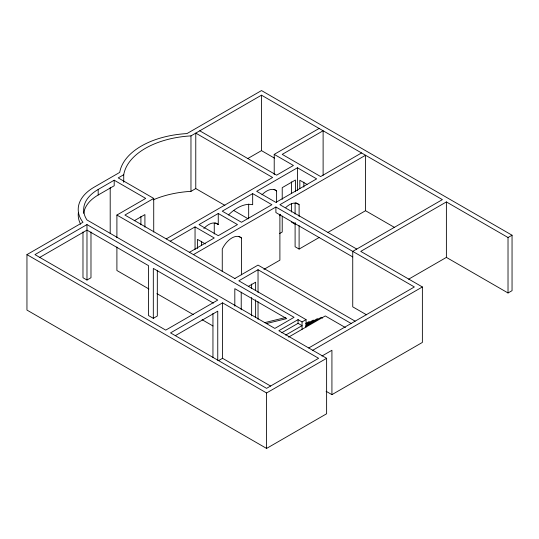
<?xml version="1.0" encoding="UTF-8"?>
<svg xmlns="http://www.w3.org/2000/svg" width="539" height="539" viewBox="0 0 539 539"><rect width="100%" height="100%" fill="white"/><g stroke="black" fill="none" stroke-linecap="round" stroke-linejoin="round"><path stroke-width="0.81" d="M116.902 215.048L294.051 317.323L274.843 328.413L86.981 219.959A49.494 28.574 0 0 1 98.186 189.458L114.201 180.215L145.719 198.413L116.902 215.048L116.902 237.733M366.513 314.796L352.735 306.839L352.735 251.383L442.384 199.625L261.482 95.181L190.968 135.889A75.056 43.329 0 0 0 123.727 174.71L118.203 177.904L153.723 198.413L153.723 232.019M83.774 213.377A49.494 28.574 0 0 1 98.186 195.003L114.201 185.76L114.201 180.215M306.058 327.032L306.058 319.634L302.056 321.945L298.054 319.634L278.845 330.724L326.621 358.307L326.621 413.77L266.583 448.428L26.95 310.073L26.95 254.617L82.979 222.27A54.506 31.471 0 0 1 94.184 187.148L119.725 172.399A75.056 43.329 0 0 1 186.966 133.578L261.509 90.572L512.05 235.22L512.05 290.676L508.021 292.973L446.386 257.393L408.643 279.182M86.981 224.581L34.954 254.617L165.729 330.117L217.756 300.082L86.981 224.581L86.981 280.037L90.983 277.726L90.983 231.972M39.293 257.662L86.981 230.126L148.521 265.653L148.521 315.564L153.319 318.333L157.321 316.022L157.321 270.275M153.723 198.413L124.907 215.048L235.024 278.623M134.245 220.747L144.917 214.583L144.917 227.141M153.251 199.854A75.056 43.329 0 0 1 190.968 191.352L195.772 188.576L224.904 205.393M247.691 158.601L261.482 150.637L274.452 158.122M274.216 174.542L274.216 154.376L319.115 128.45M166.228 238.905L272.613 177.486L195.772 133.12L195.772 188.576M170.23 241.216L195.044 226.892L214.259 237.982L189.445 252.306M218.261 213.484L199.046 224.581L218.261 235.671L237.47 224.581L218.261 213.484L218.261 224.581A16.978 9.803 -60 0 0 203.843 228.516M252.676 193.616L222.263 211.173L241.472 222.27L271.892 204.705L252.676 193.616L252.676 204.705L250.392 204.369A37.454 21.621 -60 0 0 228.475 214.953M297.427 167.777L256.679 191.305L275.894 202.394L316.642 178.867L297.427 167.777L297.427 190.469M361.541 152.948L320.644 176.556L282.22 154.376L323.117 130.761L323.117 175.296M193.447 254.617L275.894 207.016L414.37 286.964L308.712 347.972M279.418 233.636L282.22 232.019L282.22 216.112M234.815 278.501L258.033 265.1L355.134 321.163M351.132 323.474L258.033 269.722L238.817 280.812L306.058 319.634M263.942 269.372L279.896 260.162L279.896 214.212M295.102 222.486L295.102 246.761L299.105 249.072L319.324 237.396M327.988 232.397L365.543 210.715L394.541 227.458M248.425 286.357L255.627 282.2L255.627 290.575M222.56 302.851L170.533 332.893L266.583 388.349L318.616 358.307L222.56 302.851L222.56 358.307L270.591 386.039M175.337 335.662L217.756 311.171L217.756 360.254M512.05 235.22L508.021 237.517L446.386 201.936L360.739 251.383L422.374 286.964L422.374 342.427L331.923 394.649L326.102 391.28M218.443 360.685L222.56 358.307M281.688 332.779L298.054 323.333L302.056 325.644L285.69 335.09M305.701 323.535L309.258 321.487M306.145 324.202L313.26 320.099L314.594 320.867M305.882 325.28L317.262 318.711L318.596 319.479M305.613 326.364L321.264 317.323L322.598 318.091M288.54 337.144L325.266 315.935L345.384 327.55M312.714 350.283L422.374 286.964M321.965 356.03L331.923 350.283L331.923 394.649M26.95 254.617L266.583 392.971L326.621 358.307M264.561 322.666L285.778 317.491M266.273 323.582L286.674 318.61L234.815 288.668L234.815 306.139M274.216 154.376L293.425 165.466L276.615 175.175L199.774 130.809M307.035 184.419L299.832 180.255L299.832 188.63M273.947 189.344L276.615 190.887L276.615 202.603M295.77 202.779L299.105 204.705L299.105 216.429M356.737 249.072L279.896 204.705L365.543 155.259L365.543 210.715M352.735 256.928L275.894 212.561L275.894 207.016M291.424 222.081L295.426 224.392M233.643 210.439L248.209 218.854M215.593 223.038L218.261 224.581M238.804 236.439L241.472 237.982L241.472 274.816M205.372 243.945L197.449 239.37L197.449 248.573M213.417 303.12L153.319 268.422L153.319 318.333M148.926 288.992L116.902 270.504L116.902 246.977M156.937 293.62L193.326 314.628M202.064 319.674L212.979 325.974M86.981 280.037L82.979 277.726L82.979 231.972M508.021 237.517L508.021 292.973M446.386 201.936L446.386 257.393M303.834 182.135L303.834 187.154M302.056 321.945L302.056 329.342M299.105 225.632L299.105 249.072M298.054 319.634L298.054 323.333M295.426 191.743L295.426 180.026L282.22 187.653L282.22 199.369M295.102 203.23L295.102 214.118M291.424 181.899L291.424 193.622M291.424 203.668L291.424 212.036M266.583 392.971L266.583 448.428M261.482 95.181L261.482 150.637M258.033 269.722L258.033 292.407M258.033 301.651L258.033 319.297M255.627 299.778L255.627 317.356M251.625 284.073L251.625 288.264M251.625 297.467L251.625 315.888M248.674 204.072L248.674 218.302M241.223 292.192L241.223 309.77M222.263 271.676L222.263 249.072A16.978 9.803 -60 0 1 241.472 237.982M214.259 223.106L214.259 233.987M212.952 313.388L212.952 357.478M201.451 241.243L201.451 245.427M195.044 226.892L195.044 249.577M190.968 135.889L190.968 191.352M140.915 216.462L140.915 224.83M123.727 174.71L123.727 182.276M110.199 187.606L110.199 233.36M98.186 189.458L98.186 195.003M80.661 224.264A54.506 31.471 0 0 1 78.398 212.386M279.896 215.795A16.978 9.803 -60 0 1 280.475 214.63M285.845 207.475A16.978 9.803 -60 0 1 299.105 204.705M261.988 194.801A18.023 10.409 -60 0 1 276.615 190.887"/></g></svg>
